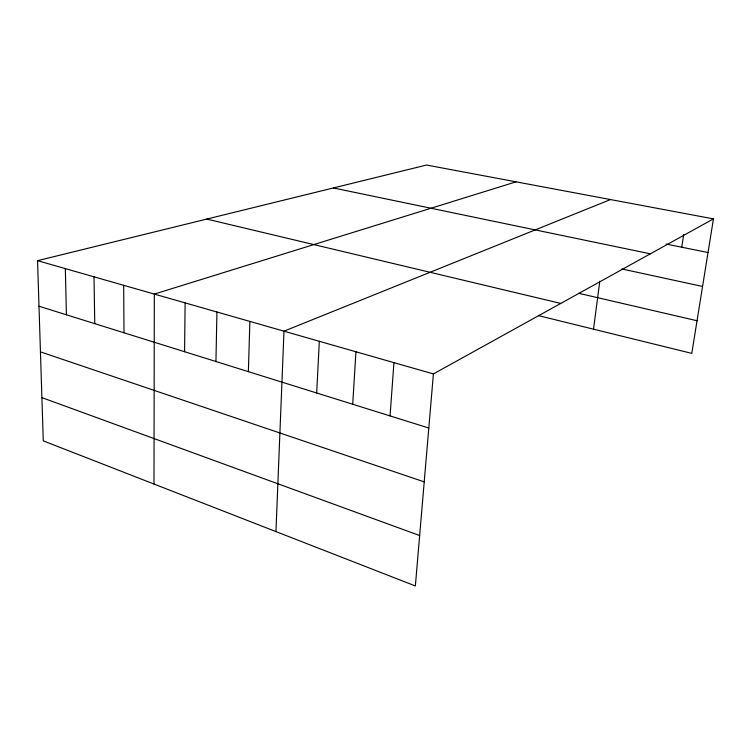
<?xml version="1.0" encoding="UTF-8"?>
<svg xmlns="http://www.w3.org/2000/svg" width="751" height="751" viewBox="0 0 751 751"><rect width="100%" height="100%" fill="white"/><g stroke="black" fill="none" stroke-linecap="round" stroke-linejoin="round"><path stroke-width="1.13" d="M153.974 484.029L154.331 294.082L516.059 181.836M184.577 351.721L185.112 302.888M215.941 361.513L216.936 312.003M248.374 371.651L249.876 321.419M275.955 531.595L283.981 331.182L610.497 199.559M316.697 392.998L319.316 341.292M352.717 404.245L355.946 351.768M390.051 415.913L393.946 362.639M713.45 218.879L433.402 373.932L415.359 585.958L43.276 440.865L37.55 260.672L426.577 165.042L713.45 218.879L691.784 353.374L538.429 315.617M593.515 329.173L599.796 281.24M681.748 247.21L683.682 234.565M666.099 244.047L708.033 252.524M333.369 187.957L650.338 253.819M621.884 268.961L702.56 286.46M578.57 293.265L697.041 320.743M206.769 219.076L560.744 303.423M37.55 260.672L433.402 373.932M38.996 306.23L428.793 428.023M40.451 351.862L424.212 481.87M41.906 397.617L419.649 535.538M65.328 268.623L66.426 314.8M94.016 276.828L94.748 323.653M123.671 285.314L123.999 332.796"/></g></svg>
